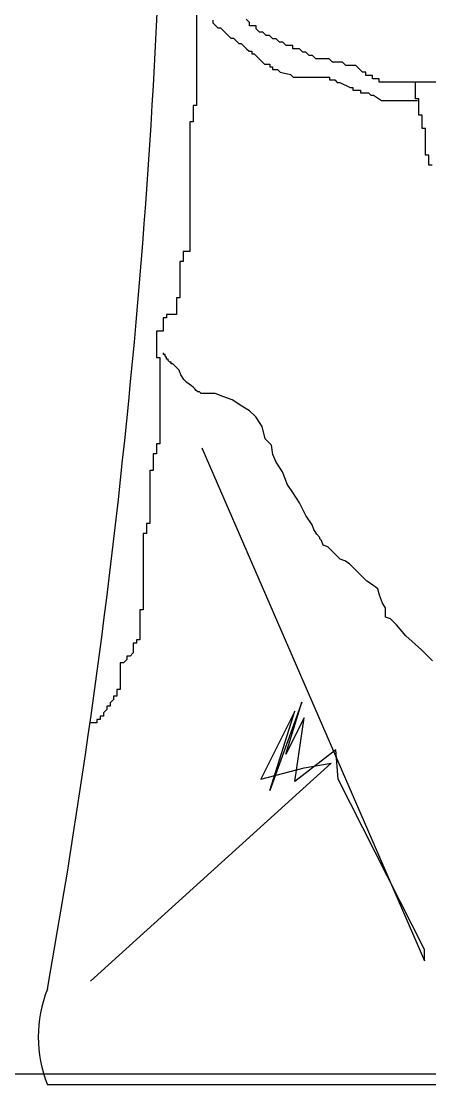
# Model space of a CAD drawing. Header units: millimetres. Extents: x 204800 to 233555, y -2285 to 8522.
# Drawn here: x 223053.6 to 223089.6, y 5792.9 to 5886.6 of the extents above; entities that cross this region are included whole.
import ezdxf

# ---------------------------------------------------------------- set-up
doc = ezdxf.new("R2010")
doc.units = ezdxf.units.MM
for name, color, linetype in [('DIM【标注】', 66, 'Continuous'), ('中线', 90, 'Continuous'), ('家具内线', 8, 'Continuous')]:
    doc.layers.add(name, color=color, linetype=linetype)

# ---------------------------------------------------------------- blocks, each defined once
blk = doc.blocks.new('MK-ZS-0228')
at = {"layer": '中线', "color": 251}
blk.add_line((77905.744, 5291.839), (77815.487, 5291.839), dxfattribs=at)
for centre, radius, start, end in [((77148.516, 5418.829), 677.427, 349.920088, 359.361794), ((77825.93, 5296.052), 11.261, 158.03045, 201.96955)]:
    blk.add_arc(centre, radius, start, end, dxfattribs=at)
at = {"layer": '家具内线', "color": 251}
for p, q in [((77828.613, 5386.931), (77828.613, 5378.156)), ((77830.057, 5385.662), (77830.057, 5385.434)), ((77833.297, 5385.469), (77833.004, 5385.761)), ((77830.057, 5385.434), (77830.514, 5384.977)), ((77830.514, 5384.977), (77830.742, 5384.977)), ((77830.742, 5384.977), (77830.971, 5384.749)), ((77830.971, 5384.749), (77831.657, 5384.063)), ((77833.297, 5385.176), (77833.297, 5385.469)), ((77833.882, 5385.176), (77833.297, 5385.176)), ((77833.882, 5384.884), (77833.882, 5385.176)), ((77834.175, 5384.591), (77833.882, 5384.884)), ((77834.467, 5384.591), (77834.175, 5384.591)), ((77834.76, 5384.298), (77834.467, 5384.591)), ((77831.657, 5384.063), (77831.885, 5384.063)), ((77831.885, 5384.063), (77832.114, 5383.835)), ((77832.114, 5383.835), (77832.342, 5383.606)), ((77835.053, 5384.298), (77834.76, 5384.298)), ((77835.345, 5384.006), (77835.053, 5384.298)), ((77835.638, 5384.006), (77835.345, 5384.006)), ((77835.931, 5383.713), (77835.638, 5384.006)), ((77836.223, 5383.713), (77835.931, 5383.713)), ((77836.516, 5383.421), (77836.223, 5383.713)), ((77832.342, 5383.606), (77832.571, 5383.606)), ((77832.571, 5383.606), (77832.8, 5383.378)), ((77832.8, 5383.378), (77833.028, 5383.15)), ((77833.028, 5383.15), (77833.257, 5382.921)), ((77833.257, 5382.921), (77833.485, 5382.921)), ((77833.485, 5382.921), (77833.485, 5382.693)), ((77833.485, 5382.693), (77833.714, 5382.693)), ((77833.714, 5382.693), (77833.942, 5382.464)), ((77837.102, 5383.421), (77836.516, 5383.421)), ((77837.102, 5383.128), (77837.102, 5383.421)), ((77837.687, 5383.128), (77837.102, 5383.128)), ((77837.98, 5382.836), (77837.687, 5383.128)), ((77838.272, 5382.836), (77837.98, 5382.836)), ((77838.565, 5382.543), (77838.272, 5382.836)), ((77833.942, 5382.464), (77834.171, 5382.236)), ((77834.171, 5382.236), (77834.628, 5381.779)), ((77834.628, 5381.779), (77835.085, 5381.779)), ((77835.085, 5381.779), (77835.085, 5381.551)), ((77838.858, 5382.543), (77838.565, 5382.543)), ((77839.15, 5382.251), (77838.858, 5382.543)), ((77840.321, 5382.251), (77839.15, 5382.251)), ((77840.614, 5381.958), (77840.321, 5382.251)), ((77841.492, 5381.958), (77840.614, 5381.958)), ((77841.785, 5381.666), (77841.492, 5381.958)), ((77835.085, 5381.551), (77835.314, 5381.551)), ((77835.314, 5381.551), (77835.314, 5381.322)), ((77835.314, 5381.322), (77835.771, 5381.322)), ((77835.771, 5381.322), (77836, 5381.094)), ((77836, 5381.094), (77836.914, 5380.865)), ((77836.914, 5380.865), (77837.142, 5380.637)), ((77842.663, 5381.666), (77841.785, 5381.666)), ((77843.248, 5381.081), (77842.663, 5381.666)), ((77843.541, 5381.081), (77843.248, 5381.081)), ((77843.541, 5380.788), (77843.541, 5381.081)), ((77837.142, 5380.637), (77840.342, 5380.637)), ((77840.342, 5380.637), (77840.342, 5380.408)), ((77840.342, 5380.408), (77840.8, 5380.408)), ((77840.8, 5380.408), (77841.028, 5380.18)), ((77841.028, 5380.18), (77841.257, 5380.18)), ((77841.257, 5380.18), (77842.171, 5379.723)), ((77844.126, 5380.788), (77843.541, 5380.788)), ((77844.126, 5380.496), (77844.126, 5380.788)), ((77844.712, 5380.496), (77844.126, 5380.496)), ((77844.712, 5380.203), (77844.712, 5380.496)), ((77856.419, 5380.203), (77844.712, 5380.203)), ((77847.931, 5378.741), (77847.931, 5380.203)), ((77842.171, 5379.723), (77842.4, 5379.723)), ((77842.4, 5379.723), (77842.4, 5379.495)), ((77842.4, 5379.495), (77843.085, 5379.495)), ((77843.085, 5379.495), (77843.085, 5379.266)), ((77843.085, 5379.266), (77843.771, 5379.266)), ((77843.771, 5379.266), (77844, 5379.038)), ((77844, 5379.038), (77844.228, 5379.038)), ((77844.228, 5379.038), (77844.914, 5378.581)), ((77828.321, 5378.156), (77828.321, 5376.693)), ((77828.613, 5378.156), (77828.321, 5378.156)), ((77844.914, 5378.581), (77848.114, 5378.581)), ((77848.224, 5378.741), (77847.931, 5378.741)), ((77848.224, 5377.278), (77848.224, 5378.741)), ((77848.517, 5377.278), (77848.224, 5377.278)), ((77848.517, 5376.108), (77848.517, 5377.278)), ((77828.321, 5376.693), (77828.028, 5376.693)), ((77828.028, 5376.693), (77828.028, 5365.285)), ((77848.809, 5376.108), (77848.517, 5376.108)), ((77848.809, 5373.768), (77848.809, 5376.108)), ((77849.102, 5373.768), (77848.809, 5373.768)), ((77849.102, 5372.89), (77849.102, 5373.768)), ((77849.395, 5372.89), (77849.102, 5372.89)), ((77827.443, 5365.285), (77827.443, 5364.407)), ((77828.028, 5365.285), (77827.443, 5365.285)), ((77827.15, 5364.407), (77827.15, 5361.19)), ((77827.443, 5364.407), (77827.15, 5364.407)), ((77826.857, 5361.19), (77826.857, 5359.727)), ((77827.15, 5361.19), (77826.857, 5361.19)), ((77825.687, 5359.435), (77825.687, 5358.265)), ((77825.979, 5359.435), (77825.687, 5359.435)), ((77825.979, 5359.727), (77825.979, 5359.435)), ((77826.857, 5359.727), (77825.979, 5359.727)), ((77825.101, 5358.265), (77825.101, 5355.925)), ((77825.687, 5358.265), (77825.101, 5358.265)), ((77825.101, 5355.925), (77825.394, 5355.925)), ((77825.394, 5355.925), (77825.394, 5348.319)), ((77825.709, 5356.206), (77825.709, 5356.344)), ((77825.847, 5356.206), (77825.709, 5356.206)), ((77825.847, 5356.068), (77825.847, 5356.206)), ((77825.985, 5355.93), (77825.847, 5356.068)), ((77825.985, 5355.792), (77825.985, 5355.93)), ((77826.123, 5355.792), (77825.985, 5355.792)), ((77826.123, 5355.654), (77826.123, 5355.792)), ((77826.261, 5355.517), (77826.123, 5355.654)), ((77826.399, 5355.517), (77826.261, 5355.517)), ((77826.399, 5355.379), (77826.399, 5355.517)), ((77826.537, 5355.379), (77826.399, 5355.379)), ((77826.675, 5355.241), (77826.537, 5355.379)), ((77826.812, 5355.103), (77826.675, 5355.241)), ((77826.95, 5354.965), (77826.812, 5355.103)), ((77827.088, 5354.827), (77826.95, 5354.965)), ((77827.226, 5354.414), (77827.088, 5354.827)), ((77827.502, 5354), (77827.226, 5354.414)), ((77827.778, 5353.725), (77827.502, 5354)), ((77828.192, 5353.449), (77827.778, 5353.725)), ((77828.33, 5353.311), (77828.192, 5353.449)), ((77828.468, 5353.173), (77828.33, 5353.311)), ((77828.605, 5353.035), (77828.468, 5353.173)), ((77828.743, 5352.898), (77828.605, 5353.035)), ((77828.881, 5352.898), (77828.743, 5352.898)), ((77829.019, 5352.76), (77828.881, 5352.898)), ((77830.261, 5352.76), (77829.019, 5352.76)), ((77830.95, 5352.484), (77830.261, 5352.76)), ((77831.778, 5352.208), (77830.95, 5352.484)), ((77832.605, 5351.657), (77831.778, 5352.208)), ((77833.295, 5351.244), (77832.605, 5351.657)), ((77833.846, 5350.692), (77833.295, 5351.244)), ((77834.398, 5349.865), (77833.846, 5350.692)), ((77834.674, 5348.763), (77834.398, 5349.865)), ((77825.101, 5348.319), (77825.101, 5347.442)), ((77825.394, 5348.319), (77825.101, 5348.319)), ((77835.226, 5348.211), (77834.674, 5348.763)), ((77835.364, 5347.384), (77835.226, 5348.211)), ((77824.808, 5347.442), (77824.808, 5345.979)), ((77825.101, 5347.442), (77824.808, 5347.442)), ((77829.095, 5347.968), (77848.707, 5302.769)), ((77835.639, 5346.695), (77835.364, 5347.384)), ((77836.191, 5345.868), (77835.639, 5346.695)), ((77824.516, 5345.979), (77824.516, 5341.299)), ((77824.808, 5345.979), (77824.516, 5345.979)), ((77836.467, 5345.179), (77836.191, 5345.868)), ((77836.605, 5344.765), (77836.467, 5345.179)), ((77837.157, 5343.938), (77836.605, 5344.765)), ((77837.708, 5343.111), (77837.157, 5343.938)), ((77838.26, 5342.008), (77837.708, 5343.111)), ((77838.812, 5341.181), (77838.26, 5342.008)), ((77824.223, 5341.299), (77824.223, 5340.421)), ((77824.516, 5341.299), (77824.223, 5341.299)), ((77838.95, 5340.768), (77838.812, 5341.181)), ((77839.225, 5340.354), (77838.95, 5340.768)), ((77823.93, 5340.421), (77823.93, 5333.693)), ((77824.223, 5340.421), (77823.93, 5340.421)), ((77839.501, 5340.079), (77839.225, 5340.354)), ((77839.501, 5339.941), (77839.501, 5340.079)), ((77839.639, 5339.803), (77839.501, 5339.941)), ((77839.777, 5339.39), (77839.639, 5339.803)), ((77840.191, 5339.252), (77839.777, 5339.39)), ((77840.743, 5338.7), (77840.191, 5339.252)), ((77841.294, 5338.149), (77840.743, 5338.7)), ((77841.708, 5338.011), (77841.294, 5338.149)), ((77842.122, 5337.735), (77841.708, 5338.011)), ((77842.674, 5337.184), (77842.122, 5337.735)), ((77843.087, 5336.771), (77842.674, 5337.184)), ((77843.639, 5336.219), (77843.087, 5336.771)), ((77844.053, 5335.944), (77843.639, 5336.219)), ((77844.604, 5335.53), (77844.053, 5335.944)), ((77844.742, 5334.979), (77844.604, 5335.53)), ((77845.018, 5334.289), (77844.742, 5334.979)), ((77845.294, 5333.876), (77845.018, 5334.289)), ((77823.638, 5333.693), (77823.638, 5331.061)), ((77823.93, 5333.693), (77823.638, 5333.693)), ((77845.294, 5333.049), (77845.294, 5333.876)), ((77845.708, 5332.911), (77845.294, 5333.049)), ((77846.259, 5332.36), (77845.708, 5332.911)), ((77847.087, 5331.395), (77846.259, 5332.36)), ((77848.466, 5330.154), (77847.087, 5331.395)), ((77823.052, 5330.768), (77823.052, 5329.891)), ((77823.345, 5330.768), (77823.052, 5330.768)), ((77823.345, 5331.061), (77823.345, 5330.768)), ((77823.638, 5331.061), (77823.345, 5331.061)), ((77822.467, 5329.306), (77822.174, 5329.013)), ((77822.467, 5329.598), (77822.467, 5329.306)), ((77822.76, 5329.598), (77822.467, 5329.598)), ((77823.052, 5329.891), (77822.76, 5329.598)), ((77849.432, 5329.189), (77848.466, 5330.154)), ((77821.882, 5329.013), (77821.882, 5326.673)), ((77822.174, 5329.013), (77821.882, 5329.013)), ((77821.589, 5326.673), (77821.589, 5326.088)), ((77821.882, 5326.673), (77821.589, 5326.673)), ((77821.296, 5325.796), (77821.003, 5325.503)), ((77821.296, 5326.088), (77821.296, 5325.796)), ((77821.589, 5326.088), (77821.296, 5326.088)), ((77837.9, 5325.568), (77835.099, 5317.769)), ((77836.5, 5320.968), (77837.9, 5325.568)), ((77820.711, 5324.918), (77820.418, 5324.626)), ((77820.418, 5324.626), (77820.418, 5324.333)), ((77820.711, 5325.211), (77820.711, 5324.918)), ((77821.003, 5325.211), (77820.711, 5325.211)), ((77821.003, 5325.503), (77821.003, 5325.211)), ((77837.3, 5324.768), (77834.298, 5318.769)), ((77835.099, 5317.769), (77837.3, 5324.768)), ((77819.833, 5323.748), (77819.247, 5323.748)), ((77819.833, 5324.04), (77819.833, 5323.748)), ((77820.125, 5324.04), (77819.833, 5324.04)), ((77820.125, 5324.333), (77820.125, 5324.04)), ((77820.418, 5324.333), (77820.125, 5324.333)), ((77838.1, 5324.168), (77836.5, 5320.968)), ((77837.3, 5318.569), (77838.1, 5324.168)), ((77840.902, 5321.368), (77837.3, 5318.569)), ((77841.102, 5318.769), (77840.902, 5321.368)), ((77840.502, 5320.169), (77819.289, 5300.969)), ((77838.1, 5319.769), (77840.502, 5320.169)), ((77834.298, 5318.769), (77838.1, 5319.769)), ((77848.707, 5303.769), (77841.102, 5318.769)), ((77848.707, 5302.769), (77848.707, 5303.769))]:
    blk.add_line(p, q, dxfattribs=at)

msp = doc.modelspace()

# ---------------------------------------------------------------- linework, layer by layer
at = {"layer": 'DIM【标注】', "color": 4, "ltscale": 6}
msp.add_line((222524.022, 5793.865), (223244.022, 5793.865), dxfattribs=at)

# ---------------------------------------------------------------- block references
msp.add_blockref('MK-ZS-0228', (145240.433, 501.065), dxfattribs=at)

doc.saveas('drawing.dxf')
